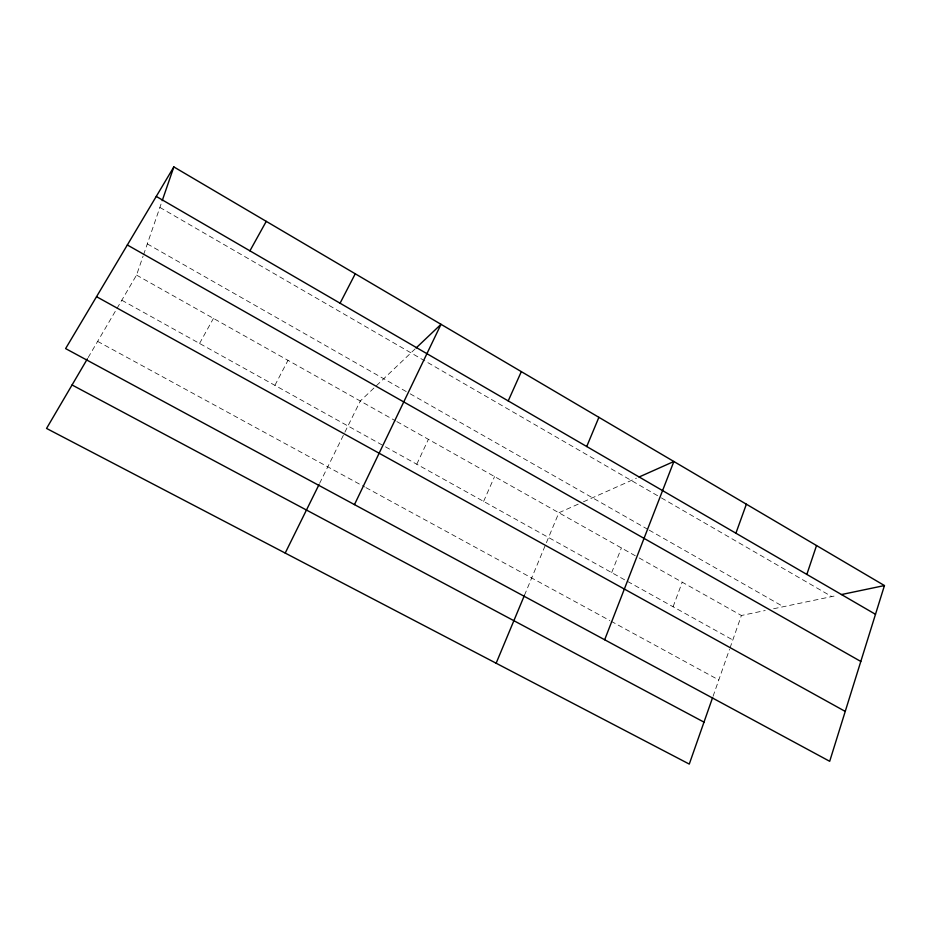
<?xml version="1.0" encoding="UTF-8"?>
<svg xmlns="http://www.w3.org/2000/svg" width="931" height="931" viewBox="0 0 931 931"><rect width="100%" height="100%" fill="white"/><g stroke="black" fill="none" stroke-linecap="round" stroke-linejoin="round"><path stroke-width="0.7" stroke-dasharray="4.66 3.49" d="M88.142 357.574L136.543 275.099L143.095 256.106M143.56 254.745L161.75 202.027M713.065 696.283L729.543 649.291M730.009 647.964L741.402 615.496L765.224 610.515M673.09 606.756L682.225 582.189M611.69 572.612L621.396 547.963M524.444 595.328L558.868 512.772L578.256 504.125M483.608 501.402L494.559 476.579M416.774 464.232L428.388 439.339M319.624 483.352L360.285 401.017L415.11 348.916M274.901 385.353L287.993 360.332M199.548 343.458L213.443 318.379M583.423 501.821L636.467 478.173M773.626 608.746L837.306 595.421M97.639 341.386L364.673 486.936M365.953 487.635L609.805 620.546M611.085 621.245L718.79 679.956M121.798 300.224L384.235 446.147M385.492 446.845L732.825 639.969M136.543 275.099L395.594 420.882M396.862 421.592L637.875 557.227M639.132 557.948L741.402 615.496M147.307 243.899L408.895 393.08M410.152 393.801L647.906 529.402M649.163 530.123L783.437 606.698M159.888 207.427L660.114 497.166M661.371 497.887L831.767 596.585"/><path stroke-width="1.4" d="M884.45 585.552L829.696 761.302L65.612 348.59L173.841 166.917L884.45 585.552L841.473 594.548M806.84 574.415L816.534 545.543M162.215 200.677L173.841 166.917M712.587 697.645L689.277 764.083L46.55 428.435L87.409 358.819M735.909 533.207L746.371 504.206M604.673 639.76L673.869 461.497L639.05 477.021M496.142 663.221L524.444 595.328M586.728 446.519L598.889 417.332M508.221 400.912L521.325 371.632M354.467 504.614L441.015 324.314L416.145 347.938M285.212 553.061L319.007 484.62M340.071 303.215L355.258 273.795M249.927 250.835L266.254 221.369M72.059 384.969L703.999 722.142M96.533 296.686L845.243 711.412M127.338 244.981L860.803 661.452M156.268 196.418L875.489 614.309"/></g></svg>
